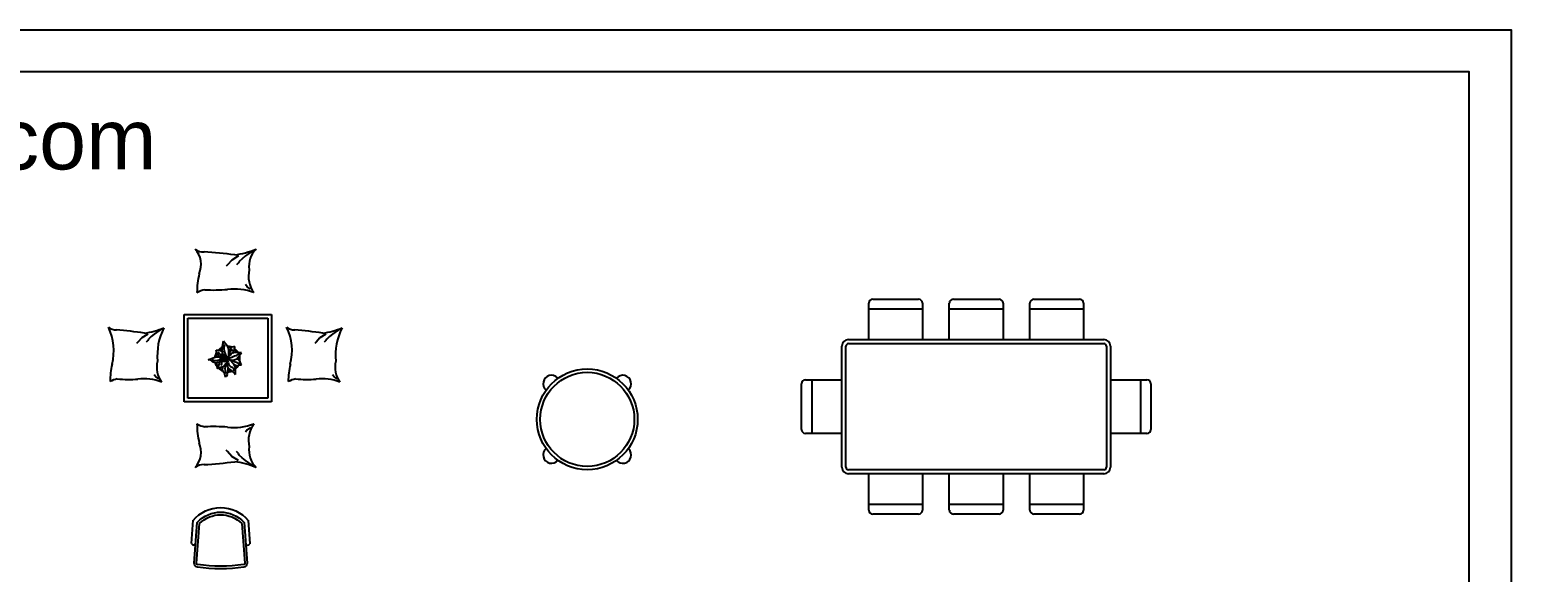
# Model space of a CAD drawing. Header units: inches. Extents: x 3.4 to 45.9, y 14.3 to 39.1.
# Drawn here: x 34.05 to 45.93, y 34.75 to 39.1 of the extents above; entities that cross this region are included whole.
import ezdxf

# ---------------------------------------------------------------- set-up
doc = ezdxf.new("R2010")
doc.units = ezdxf.units.IN
doc.header["$MEASUREMENT"] = 0
for name, color, linetype in [('02', 2, 'Continuous'), ('1', 1, 'Continuous'), ('kadrbm', 4, 'Continuous')]:
    doc.layers.add(name, color=color, linetype=linetype)
doc.styles.add('bmmm', font='swissel.ttf')

# ---------------------------------------------------------------- blocks, each defined once
blk = doc.blocks.new('kadrbm')
at = {"layer": 'kadrbm', "color": 4}
blk.add_lwpolyline([(0, 0), (0, 24.797), (21, 24.797), (21, 0), (0, 0)], close=True, dxfattribs=at)
blk.add_lwpolyline([(20.663, 0.326), (20.663, 24.46), (0.337, 24.46), (0.337, 0.326), (20.663, 0.326)], dxfattribs=at)
at = {"layer": 'kadrbm', "color": 211, "true_color": 0xf674fb, "style": 'bmmm'}
blk.add_text('www.cad-libraries.blogspot.com', height=0.48513, dxfattribs=at).set_placement((0.573, 23.677))

msp = doc.modelspace()

# ---------------------------------------------------------------- linework, layer by layer
at = {"layer": '02'}
for p, q in [((35.848, 37.334), (35.776, 37.285)), ((35.634, 37.214), (35.622, 37.203)), ((35.667, 37.251), (35.634, 37.214)), ((35.72, 37.285), (35.667, 37.251)), ((35.72, 37.229), (35.705, 37.214)), ((35.727, 37.24), (35.72, 37.229)), ((35.75, 37.263), (35.727, 37.24)), ((35.776, 37.285), (35.75, 37.263)), ((35.791, 37.037), (35.776, 37.056)), ((35.818, 37.019), (35.791, 37.037)), ((35.286, 36.815), (35.986, 36.815)), ((35.286, 36.115), (35.286, 36.815)), ((35.316, 36.145), (35.316, 36.785)), ((35.316, 36.785), (35.956, 36.785)), ((35.956, 36.785), (35.956, 36.145)), ((35.986, 36.815), (35.986, 36.115)), ((34.915, 36.593), (34.904, 36.583)), ((34.945, 36.628), (34.915, 36.593)), ((34.993, 36.658), (34.945, 36.628)), ((34.993, 36.607), (34.98, 36.593)), ((35, 36.617), (34.993, 36.607)), ((35.021, 36.638), (35, 36.617)), ((35.045, 36.658), (35.021, 36.638)), ((35.109, 36.703), (35.045, 36.658)), ((35.596, 36.575), (35.6, 36.605)), ((35.6, 36.605), (35.616, 36.584)), ((36.344, 36.593), (36.333, 36.583)), ((36.374, 36.628), (36.344, 36.593)), ((36.422, 36.658), (36.374, 36.628)), ((36.422, 36.607), (36.409, 36.593)), ((36.429, 36.617), (36.422, 36.607)), ((36.45, 36.638), (36.429, 36.617)), ((36.474, 36.658), (36.45, 36.638)), ((36.538, 36.703), (36.474, 36.658)), ((35.517, 36.467), (35.543, 36.477)), ((35.543, 36.53), (35.563, 36.529)), ((35.545, 36.518), (35.543, 36.53)), ((35.543, 36.477), (35.579, 36.477)), ((35.546, 36.503), (35.545, 36.518)), ((35.56, 36.486), (35.546, 36.503)), ((35.559, 36.515), (35.564, 36.509)), ((35.573, 36.477), (35.56, 36.486)), ((35.563, 36.529), (35.576, 36.528)), ((35.564, 36.509), (35.571, 36.498)), ((35.571, 36.498), (35.584, 36.49)), ((35.576, 36.528), (35.592, 36.52)), ((35.579, 36.477), (35.595, 36.475)), ((35.584, 36.49), (35.604, 36.485)), ((35.589, 36.544), (35.596, 36.575)), ((35.592, 36.504), (35.589, 36.544)), ((35.611, 36.473), (35.592, 36.504)), ((35.595, 36.475), (35.614, 36.471)), ((35.61, 36.565), (35.607, 36.576)), ((35.607, 36.543), (35.61, 36.565)), ((35.609, 36.523), (35.607, 36.543)), ((35.62, 36.493), (35.609, 36.523)), ((35.632, 36.454), (35.611, 36.473)), ((35.616, 36.584), (35.627, 36.57)), ((35.632, 36.456), (35.62, 36.493)), ((35.627, 36.57), (35.637, 36.546)), ((35.639, 36.475), (35.632, 36.454)), ((35.636, 36.457), (35.652, 36.468)), ((35.637, 36.546), (35.641, 36.524)), ((35.642, 36.497), (35.639, 36.475)), ((35.641, 36.481), (35.64, 36.477)), ((35.641, 36.524), (35.642, 36.497)), ((35.653, 36.49), (35.641, 36.481)), ((35.656, 36.539), (35.642, 36.525)), ((35.644, 36.502), (35.652, 36.516)), ((35.652, 36.516), (35.661, 36.527)), ((35.652, 36.468), (35.668, 36.473)), ((35.662, 36.502), (35.653, 36.49)), ((35.667, 36.553), (35.656, 36.539)), ((35.661, 36.527), (35.675, 36.534)), ((35.681, 36.509), (35.662, 36.502)), ((35.683, 36.556), (35.667, 36.553)), ((35.668, 36.473), (35.688, 36.483)), ((35.672, 36.506), (35.68, 36.515)), ((35.68, 36.515), (35.689, 36.534)), ((35.702, 36.512), (35.681, 36.509)), ((35.692, 36.559), (35.683, 36.556)), ((35.688, 36.483), (35.705, 36.487)), ((35.689, 36.534), (35.692, 36.559)), ((35.722, 36.507), (35.702, 36.512)), ((35.705, 36.487), (35.728, 36.502)), ((35.708, 36.459), (35.718, 36.473)), ((35.718, 36.473), (35.732, 36.491)), ((35.746, 36.508), (35.722, 36.507)), ((35.732, 36.491), (35.746, 36.508)), ((35.477, 36.452), (35.49, 36.458)), ((35.489, 36.451), (35.477, 36.452)), ((35.502, 36.448), (35.489, 36.451)), ((35.49, 36.458), (35.517, 36.467)), ((35.512, 36.435), (35.502, 36.448)), ((35.527, 36.445), (35.51, 36.453)), ((35.532, 36.428), (35.512, 36.435)), ((35.553, 36.448), (35.527, 36.445)), ((35.556, 36.431), (35.532, 36.428)), ((35.546, 36.384), (35.559, 36.396)), ((35.563, 36.387), (35.546, 36.384)), ((35.563, 36.449), (35.553, 36.448)), ((35.574, 36.436), (35.556, 36.431)), ((35.559, 36.396), (35.567, 36.416)), ((35.574, 36.459), (35.563, 36.449)), ((35.58, 36.39), (35.563, 36.387)), ((35.567, 36.416), (35.571, 36.437)), ((35.571, 36.437), (35.583, 36.451)), ((35.596, 36.46), (35.574, 36.459)), ((35.584, 36.416), (35.58, 36.407)), ((35.603, 36.399), (35.58, 36.39)), ((35.583, 36.451), (35.599, 36.451)), ((35.589, 36.438), (35.584, 36.43)), ((35.584, 36.43), (35.584, 36.416)), ((35.604, 36.436), (35.589, 36.438)), ((35.594, 36.387), (35.591, 36.371)), ((35.591, 36.371), (35.596, 36.359)), ((35.6, 36.399), (35.594, 36.387)), ((35.625, 36.459), (35.596, 36.46)), ((35.596, 36.359), (35.605, 36.349)), ((35.599, 36.451), (35.61, 36.457)), ((35.616, 36.418), (35.603, 36.399)), ((35.619, 36.444), (35.604, 36.436)), ((35.61, 36.457), (35.627, 36.459)), ((35.614, 36.382), (35.619, 36.403)), ((35.616, 36.368), (35.614, 36.382)), ((35.627, 36.436), (35.616, 36.418)), ((35.62, 36.343), (35.616, 36.368)), ((35.628, 36.456), (35.619, 36.444)), ((35.619, 36.403), (35.63, 36.42)), ((35.63, 36.458), (35.625, 36.444)), ((35.625, 36.444), (35.63, 36.411)), ((35.627, 36.459), (35.628, 36.456)), ((35.637, 36.459), (35.63, 36.456)), ((35.63, 36.456), (35.639, 36.433)), ((35.63, 36.411), (35.636, 36.392)), ((35.632, 36.335), (35.635, 36.355)), ((35.635, 36.355), (35.637, 36.376)), ((35.636, 36.392), (35.65, 36.377)), ((35.66, 36.447), (35.637, 36.459)), ((35.637, 36.376), (35.639, 36.385)), ((35.639, 36.433), (35.643, 36.412)), ((35.643, 36.412), (35.656, 36.399)), ((35.65, 36.377), (35.662, 36.366)), ((35.656, 36.451), (35.676, 36.45)), ((35.656, 36.399), (35.669, 36.394)), ((35.671, 36.431), (35.66, 36.447)), ((35.693, 36.434), (35.661, 36.45)), ((35.662, 36.366), (35.686, 36.349)), ((35.669, 36.394), (35.677, 36.386)), ((35.685, 36.415), (35.671, 36.431)), ((35.676, 36.45), (35.694, 36.454)), ((35.677, 36.386), (35.68, 36.379)), ((35.679, 36.419), (35.698, 36.408)), ((35.68, 36.379), (35.686, 36.363)), ((35.697, 36.392), (35.685, 36.415)), ((35.704, 36.43), (35.693, 36.434)), ((35.694, 36.454), (35.708, 36.459)), ((35.698, 36.351), (35.697, 36.392)), ((35.698, 36.408), (35.714, 36.408)), ((35.698, 36.334), (35.698, 36.351)), ((35.732, 36.417), (35.704, 36.43)), ((35.719, 36.455), (35.708, 36.459)), ((35.714, 36.408), (35.727, 36.411)), ((35.734, 36.437), (35.719, 36.455)), ((35.727, 36.411), (35.744, 36.413)), ((35.738, 36.428), (35.734, 36.437)), ((35.744, 36.413), (35.738, 36.428)), ((35.058, 36.316), (35.045, 36.333)), ((35.082, 36.299), (35.058, 36.316)), ((35.605, 36.349), (35.609, 36.337)), ((35.609, 36.337), (35.611, 36.321)), ((35.611, 36.318), (35.624, 36.322)), ((35.611, 36.321), (35.611, 36.318)), ((35.624, 36.322), (35.632, 36.335)), ((35.686, 36.349), (35.698, 36.334)), ((36.487, 36.316), (36.474, 36.333)), ((36.511, 36.299), (36.487, 36.316)), ((35.986, 36.115), (35.286, 36.115)), ((35.956, 36.145), (35.316, 36.145)), ((35.791, 35.892), (35.776, 35.873)), ((35.818, 35.911), (35.791, 35.892)), ((35.634, 35.716), (35.622, 35.727)), ((35.667, 35.678), (35.634, 35.716)), ((35.72, 35.644), (35.667, 35.678)), ((35.72, 35.7), (35.705, 35.716)), ((35.727, 35.689), (35.72, 35.7)), ((35.75, 35.667), (35.727, 35.689)), ((35.776, 35.644), (35.75, 35.667)), ((35.848, 35.595), (35.776, 35.644)), ((35.345, 34.98), (35.357, 35.166)), ((35.799, 35.166), (35.811, 34.977)), ((35.366, 34.823), (35.39, 35.149)), ((35.385, 34.821), (35.408, 35.14)), ((35.748, 35.14), (35.771, 34.821)), ((35.766, 35.149), (35.79, 34.823))]:
    msp.add_line(p, q, dxfattribs=at)
for centre, radius, start, end in [((35.439, 37.42), 0.103, 230.8359, 273.1141), ((35.234, 37.216), 0.187, 336.9337, 41.5742), ((35.191, 33.252), 4.073, 82.9394, 86.4272), ((35.618, 37.903), 0.613, 276.8354, 293.3876), ((35.993, 37.205), 0.188, 133.9769, 189.1233), ((36.079, 36.984), 0.691, 166.7373, 179.4285), ((36.027, 37.123), 0.226, 166.8254, 215.8136), ((35.49, 36.806), 0.211, 100.3157, 118.9606), ((35.523, 38.281), 1.269, 266.7779, 275.002), ((35.688, 36.594), 0.426, 68.6577, 97.2689), ((34.738, 36.786), 0.0937, 230.8359, 273.1141), ((34.286, 36.525), 0.435, 345.5777, 25.684), ((34.901, 37.22), 0.557, 276.8354, 293.3876), ((35.556, 36.489), 0.486, 153.1182, 185.6436), ((35.715, 36.525), 0.435, 345.5777, 25.684), ((36.167, 36.786), 0.0937, 230.8359, 273.1141), ((36.33, 37.22), 0.557, 276.8354, 293.3876), ((36.985, 36.489), 0.486, 153.1182, 185.6436), ((34.434, 32.986), 3.719, 81.758, 85.2382), ((35.863, 32.986), 3.719, 81.758, 85.2382), ((35.631, 36.458), 0.102, 146.9563, 172.295), ((35.631, 36.458), 0.0938, 152.6899, 169.5345), ((35.631, 36.458), 0.102, 112.9768, 135.8473), ((35.631, 36.458), 0.0938, 116.2761, 131.1349), ((35.631, 36.458), 0.102, 68.5862, 89.7442), ((35.631, 36.458), 0.0938, 70.6559, 87.5057), ((35.631, 36.458), 0.0938, 33.3868, 52.0756), ((35.631, 36.458), 0.102, 28.3455, 54.4541), ((35.631, 36.458), 0.0938, 354.1886, 12.4028), ((35.631, 36.458), 0.102, 349.7038, 16.1281), ((35.32, 36.272), 0.629, 166.7373, 179.4285), ((35.272, 36.394), 0.206, 166.8254, 215.8136), ((35.631, 36.458), 0.102, 197.123, 220.9816), ((35.631, 36.458), 0.0938, 197.9864, 220.5771), ((35.631, 36.458), 0.102, 224.8021, 249.1804), ((35.631, 36.458), 0.0938, 228.4756, 245.3347), ((35.631, 36.458), 0.102, 272.503, 290.4563), ((35.631, 36.458), 0.0938, 273.2699, 287.4002), ((35.631, 36.458), 0.102, 310.6606, 331.3393), ((35.631, 36.458), 0.0938, 315.0835, 327.5023), ((36.749, 36.272), 0.629, 166.7373, 179.4285), ((36.701, 36.394), 0.206, 166.8254, 215.8136), ((34.784, 36.11), 0.192, 100.3157, 118.9606), ((34.847, 37.449), 1.154, 265.1534, 273.3778), ((34.964, 35.912), 0.388, 68.6577, 97.2689), ((36.213, 36.11), 0.192, 100.3157, 118.9606), ((36.276, 37.449), 1.154, 265.1534, 273.3778), ((36.393, 35.912), 0.388, 68.6577, 97.2689), ((35.49, 36.123), 0.211, 241.0394, 259.6843), ((36.079, 35.945), 0.691, 180.5715, 193.2627), ((35.523, 34.648), 1.269, 84.998, 93.2221), ((35.688, 36.336), 0.426, 262.7311, 291.3423), ((36.027, 35.806), 0.226, 144.1864, 193.1746), ((35.234, 35.713), 0.187, 318.4258, 23.0663), ((35.993, 35.725), 0.188, 170.8767, 226.0231), ((35.439, 35.509), 0.103, 86.8859, 129.1641), ((35.191, 39.677), 4.073, 273.5728, 277.0606), ((35.618, 35.027), 0.613, 66.6124, 83.1646)]:
    msp.add_arc(centre, radius, start, end, dxfattribs=at)
at = {"layer": '02', "extrusion": (0, 0, -1)}
for centre, major_axis, start_param, end_param in [((35.578, 34.938), (0, 0.33), -0.81138, 0.81138), ((35.578, 34.938), (0, 0.293), -0.767758, 0.767758), ((35.578, 34.938), (0, 0.272), -0.739581, 0.739581), ((35.395, 34.82), (0, 0.0308), 3.270014, 4.789838), ((35.395, 34.82), (0, 0.0103), 3.270014, 4.789838), ((35.578, 36.355), (0, 1.557), 3.013171, 3.270014), ((35.761, 34.82), (0, 0.0103), 1.493348, 3.013171), ((35.761, 34.82), (0, 0.0308), 1.493348, 3.013171), ((35.578, 36.355), (0, 1.578), 3.013171, 3.270014)]:
    msp.add_ellipse(centre, major_axis=major_axis, ratio=0.925241, start_param=start_param, end_param=end_param, dxfattribs=at)
at = {"layer": '02'}
for centre in [(35.362, 34.988), (35.794, 34.986)]:
    msp.add_ellipse(centre, major_axis=(0, 0.0205), ratio=0.925241, start_param=2.012918, end_param=4.270268, dxfattribs=at)
at = {"layer": '1'}
for p, q in [((40.773, 36.615), (40.773, 36.906)), ((41.204, 36.858), (40.773, 36.858)), ((40.806, 36.938), (41.172, 36.938)), ((41.204, 36.906), (41.204, 36.615)), ((41.419, 36.615), (41.419, 36.906)), ((41.85, 36.858), (41.419, 36.858)), ((41.452, 36.938), (41.818, 36.938)), ((41.85, 36.906), (41.85, 36.615)), ((42.066, 36.615), (42.066, 36.906)), ((42.496, 36.858), (42.066, 36.858)), ((42.098, 36.938), (42.464, 36.938)), ((42.496, 36.906), (42.496, 36.615)), ((40.612, 36.615), (42.658, 36.615)), ((40.558, 35.592), (40.558, 36.561)), ((40.59, 35.592), (40.59, 36.561)), ((40.612, 36.583), (42.658, 36.583)), ((42.68, 36.561), (42.68, 35.592)), ((42.712, 36.561), (42.712, 35.592)), ((40.235, 35.894), (40.235, 36.26)), ((40.267, 36.292), (40.558, 36.292)), ((40.316, 36.292), (40.316, 35.861)), ((42.712, 36.292), (43.003, 36.292)), ((42.954, 35.861), (42.954, 36.292)), ((43.035, 36.26), (43.035, 35.894)), ((40.558, 35.861), (40.267, 35.861)), ((43.003, 35.861), (42.712, 35.861)), ((42.658, 35.571), (40.612, 35.571)), ((42.658, 35.538), (40.612, 35.538)), ((40.773, 35.247), (40.773, 35.538)), ((41.204, 35.538), (41.204, 35.247)), ((41.419, 35.247), (41.419, 35.538)), ((41.85, 35.538), (41.85, 35.247)), ((42.066, 35.247), (42.066, 35.538)), ((42.496, 35.538), (42.496, 35.247)), ((40.773, 35.296), (41.204, 35.296)), ((41.419, 35.296), (41.85, 35.296)), ((42.066, 35.296), (42.496, 35.296)), ((41.172, 35.215), (40.806, 35.215)), ((41.818, 35.215), (41.452, 35.215)), ((42.464, 35.215), (42.098, 35.215))]:
    msp.add_line(p, q, dxfattribs=at)
for radius in [0.404, 0.377]:
    msp.add_circle((38.517, 35.975), radius, dxfattribs=at)
for centre, radius, start, end in [((40.806, 36.906), 0.0323, 90, 180), ((41.172, 36.906), 0.0323, 0, 90), ((41.452, 36.906), 0.0323, 90, 180), ((41.818, 36.906), 0.0323, 0, 90), ((42.098, 36.906), 0.0323, 90, 180), ((42.464, 36.906), 0.0323, 0, 90), ((40.612, 36.561), 0.0538, 90, 180), ((42.658, 36.561), 0.0538, 0, 90), ((40.612, 36.561), 0.0215, 90, 180), ((42.658, 36.561), 0.0215, 0, 90), ((38.231, 36.261), 0.0673, 45, 229.78), ((38.802, 36.261), 0.0673, 310.22, 139.78), ((40.267, 36.26), 0.0323, 90, 180), ((43.003, 36.26), 0.0323, 0, 90), ((40.267, 35.894), 0.0323, 180, 270), ((43.003, 35.894), 0.0323, 270, 0), ((38.231, 35.69), 0.0673, 130.22, 319.78), ((38.802, 35.69), 0.0673, 220.22, 45), ((40.612, 35.592), 0.0538, 180, 270), ((40.612, 35.592), 0.0215, 180, 270), ((42.658, 35.592), 0.0538, 270, 0), ((42.658, 35.592), 0.0215, 270, 0), ((40.806, 35.247), 0.0323, 180, 270), ((41.172, 35.247), 0.0323, 270, 0), ((41.452, 35.247), 0.0323, 180, 270), ((41.818, 35.247), 0.0323, 270, 0), ((42.098, 35.247), 0.0323, 180, 270), ((42.464, 35.247), 0.0323, 270, 0)]:
    msp.add_arc(centre, radius, start, end, dxfattribs=at)

# ---------------------------------------------------------------- block references
at = {"layer": 'kadrbm'}
msp.add_blockref('kadrbm', (24.925, 14.302), dxfattribs=at)

doc.saveas('drawing.dxf')
